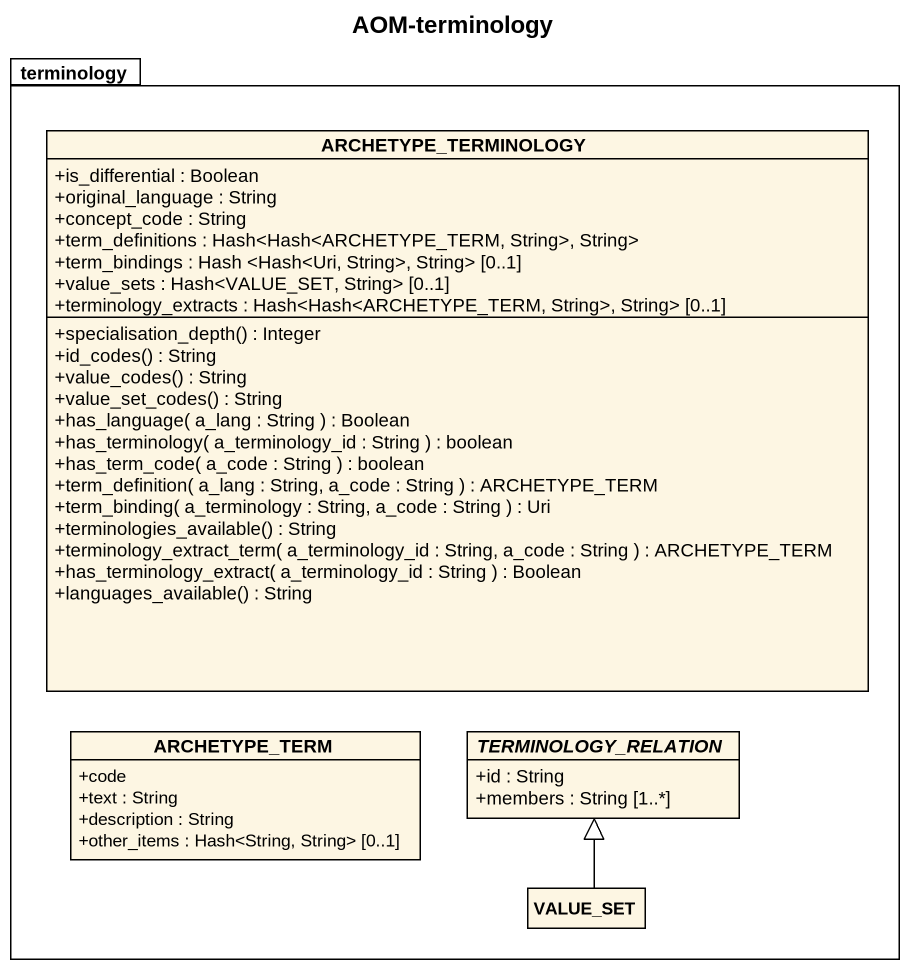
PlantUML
@startuml
title AOM-terminology
hide circle
hide empty members
skinparam classAttributeIconSize 0
package terminology {
  class ARCHETYPE_TERMINOLOGY {
    +is_differential : Boolean
    +original_language : String
    +concept_code : String
    +term_definitions : Hash<Hash<ARCHETYPE_TERM, String>, String>
    +term_bindings : Hash <Hash<Uri, String>, String> [0..1]
    +value_sets : Hash<VALUE_SET, String> [0..1]
    +terminology_extracts : Hash<Hash<ARCHETYPE_TERM, String>, String> [0..1]
    +specialisation_depth() : Integer
    +id_codes() : String
    +value_codes() : String
    +value_set_codes() : String
    +has_language( a_lang : String ) : Boolean
    +has_terminology( a_terminology_id : String ) : boolean
    +has_term_code( a_code : String ) : boolean
    +term_definition( a_lang : String, a_code : String ) : ARCHETYPE_TERM
    +term_binding( a_terminology : String, a_code : String ) : Uri
    +terminologies_available() : String
    +terminology_extract_term( a_terminology_id : String, a_code : String ) : ARCHETYPE_TERM
    +has_terminology_extract( a_terminology_id : String ) : Boolean
    +languages_available() : String
  }
  class ARCHETYPE_TERM {
    +code
    +text : String
    +description : String
    +other_items : Hash<String, String> [0..1]
  }
  abstract class TERMINOLOGY_RELATION {
    +id : String
    +members : String [1..*]
  }
  class VALUE_SET
}
VALUE_SET -up-|> TERMINOLOGY_RELATION
@enduml
